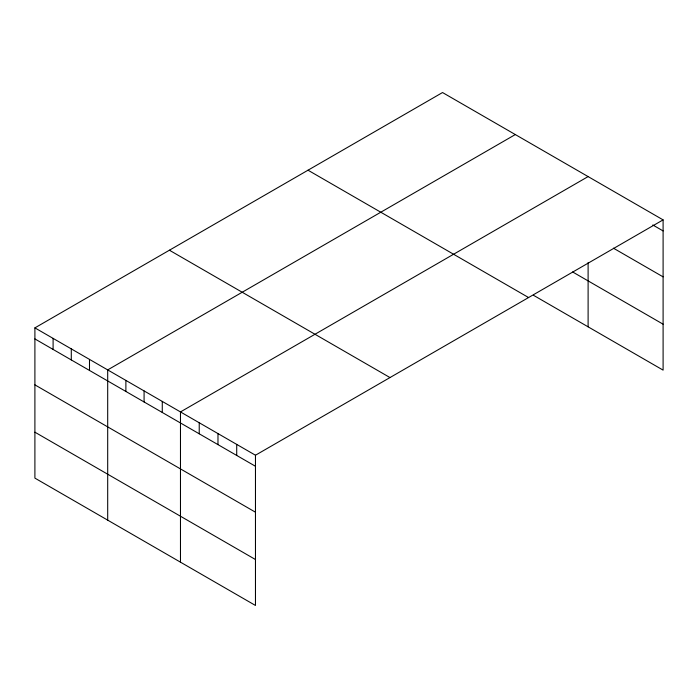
<?xml version="1.0" encoding="UTF-8"?>
<svg xmlns="http://www.w3.org/2000/svg" width="698" height="698" viewBox="0 0 698 698"><rect width="100%" height="100%" fill="white"/><g stroke="black" fill="none" stroke-linecap="round" stroke-linejoin="round"><path stroke-width="1.05" d="M34.9 327.877L255.468 455.227L255.468 605.463L34.9 478.121L34.9 327.877L442.532 92.537L663.1 219.879L663.1 370.123L533.516 295.306M515.316 134.557L107.693 369.905L107.693 520.141M588.109 176.585L180.477 411.925L180.477 562.169M255.468 455.227L663.1 219.879M652.787 224.974L663.1 230.925M613.42 248.174L663.1 276.862M572.639 271.958L663.1 324.186M308.01 170.199L528.587 297.549M169.413 250.216L389.99 377.566M34.9 338.923L255.468 466.273M34.9 384.86L255.468 512.201M34.9 432.184L255.468 559.526M588.109 262.605L588.109 326.821M236.718 444.399L236.718 455.445M217.977 433.58L217.977 444.626M199.227 422.752L199.227 433.798M162.276 401.42L162.276 412.466M144.085 390.915L144.085 401.961M125.884 380.41L125.884 391.456M89.492 359.4L89.492 370.446M71.292 348.895L71.292 359.941M53.1 338.382L53.1 349.428"/></g></svg>
